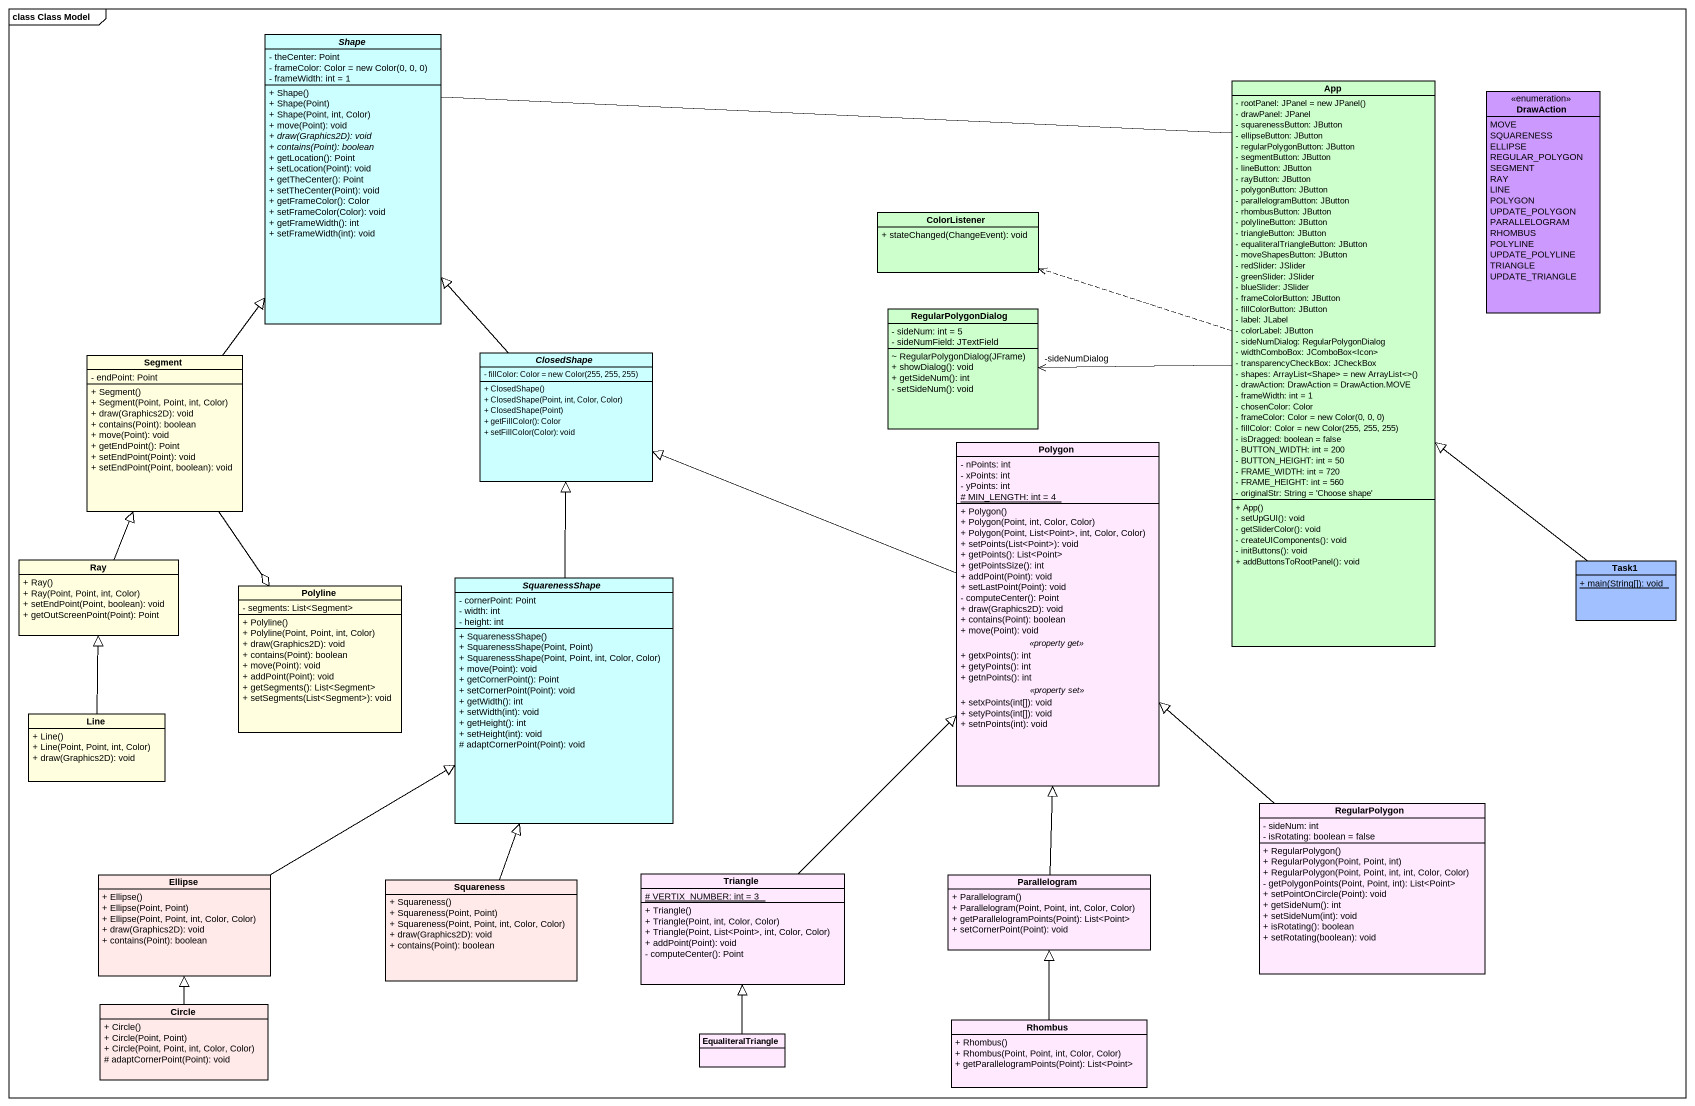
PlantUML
@startuml
mainframe class Class Model
hide circle
hide empty members
skinparam classAttributeIconSize 0
abstract class Shape #CCFFFF {
  - theCenter: Point
  {field} - frameColor: Color = new Color(0, 0, 0)
  - frameWidth: int = 1
  + Shape()
  + Shape(Point)
  + Shape(Point, int, Color)
  + move(Point): void
  {abstract} + draw(Graphics2D): void
  {abstract} + contains(Point): boolean
  + getLocation(): Point
  + setLocation(Point): void
  + getTheCenter(): Point
  + setTheCenter(Point): void
  + getFrameColor(): Color
  + setFrameColor(Color): void
  + getFrameWidth(): int
  + setFrameWidth(int): void
}
class App #CCFFCC {
  {field} - rootPanel: JPanel = new JPanel()
  - drawPanel: JPanel
  - squarenessButton: JButton
  - ellipseButton: JButton
  - regularPolygonButton: JButton
  - segmentButton: JButton
  - lineButton: JButton
  - rayButton: JButton
  - polygonButton: JButton
  - parallelogramButton: JButton
  - rhombusButton: JButton
  - polylineButton: JButton
  - triangleButton: JButton
  - equaliteralTriangleButton: JButton
  - moveShapesButton: JButton
  - redSlider: JSlider
  - greenSlider: JSlider
  - blueSlider: JSlider
  - frameColorButton: JButton
  - fillColorButton: JButton
  - label: JLabel
  - colorLabel: JButton
  - sideNumDialog: RegularPolygonDialog
  - widthComboBox: JComboBox<Icon>
  - transparencyCheckBox: JCheckBox
  {field} - shapes: ArrayList<Shape> = new ArrayList<>()
  - drawAction: DrawAction = DrawAction.MOVE
  - frameWidth: int = 1
  - chosenColor: Color
  {field} - frameColor: Color = new Color(0, 0, 0)
  {field} - fillColor: Color = new Color(255, 255, 255)
  - isDragged: boolean = false
  - BUTTON_WIDTH: int = 200
  - BUTTON_HEIGHT: int = 50
  - FRAME_WIDTH: int = 720
  - FRAME_HEIGHT: int = 560
  - originalStr: String = 'Choose shape'
  + App()
  - setUpGUI(): void
  - getSliderColor(): void
  - createUIComponents(): void
  - initButtons(): void
  + addButtonsToRootPanel(): void
}
enum DrawAction #CC99FF {
  MOVE
  SQUARENESS
  ELLIPSE
  REGULAR_POLYGON
  SEGMENT
  RAY
  LINE
  POLYGON
  UPDATE_POLYGON
  PARALLELOGRAM
  RHOMBUS
  POLYLINE
  UPDATE_POLYLINE
  TRIANGLE
  UPDATE_TRIANGLE
}
class ColorListener #CCFFCC {
  + stateChanged(ChangeEvent): void
}
class RegularPolygonDialog #CCFFCC {
  - sideNum: int = 5
  - sideNumField: JTextField
  ~ RegularPolygonDialog(JFrame)
  + showDialog(): void
  + getSideNum(): int
  - setSideNum(): void
}
class Segment #FFFFE0 {
  - endPoint: Point
  + Segment()
  + Segment(Point, Point, int, Color)
  + draw(Graphics2D): void
  + contains(Point): boolean
  + move(Point): void
  + getEndPoint(): Point
  + setEndPoint(Point): void
  + setEndPoint(Point, boolean): void
}
abstract class ClosedShape #CCFFFF {
  {field} - fillColor: Color = new Color(255, 255, 255)
  + ClosedShape()
  + ClosedShape(Point, int, Color, Color)
  + ClosedShape(Point)
  + getFillColor(): Color
  + setFillColor(Color): void
}
class Polygon #FFE9FF {
  - nPoints: int
  - xPoints: int
  - yPoints: int
  {static} # MIN_LENGTH: int = 4
  --
  + Polygon()
  + Polygon(Point, int, Color, Color)
  + Polygon(Point, List<Point>, int, Color, Color)
  + setPoints(List<Point>): void
  + getPoints(): List<Point>
  + getPointsSize(): int
  + addPoint(Point): void
  + setLastPoint(Point): void
  - computeCenter(): Point
  + draw(Graphics2D): void
  + contains(Point): boolean
  + move(Point): void
  .. <<property get>> ..
  + getxPoints(): int
  + getyPoints(): int
  + getnPoints(): int
  .. <<property set>> ..
  + setxPoints(int[]): void
  + setyPoints(int[]): void
  + setnPoints(int): void
}
class Ray #FFFFE0 {
  + Ray()
  + Ray(Point, Point, int, Color)
  + setEndPoint(Point, boolean): void
  + getOutScreenPoint(Point): Point
}
abstract class SquarenessShape #CCFFFF {
  - cornerPoint: Point
  - width: int
  - height: int
  + SquarenessShape()
  + SquarenessShape(Point, Point)
  + SquarenessShape(Point, Point, int, Color, Color)
  + move(Point): void
  + getCornerPoint(): Point
  + setCornerPoint(Point): void
  + getWidth(): int
  + setWidth(int): void
  + getHeight(): int
  + setHeight(int): void
  # adaptCornerPoint(Point): void
}
class Task1 #A0C0FF {
  {static} + main(String[]): void
}
class Polyline #FFFFE0 {
  - segments: List<Segment>
  + Polyline()
  + Polyline(Point, Point, int, Color)
  + draw(Graphics2D): void
  + contains(Point): boolean
  + move(Point): void
  + addPoint(Point): void
  + getSegments(): List<Segment>
  + setSegments(List<Segment>): void
}
class Line #FFFFE0 {
  + Line()
  + Line(Point, Point, int, Color)
  + draw(Graphics2D): void
}
class RegularPolygon #FFE9FF {
  - sideNum: int
  - isRotating: boolean = false
  + RegularPolygon()
  + RegularPolygon(Point, Point, int)
  + RegularPolygon(Point, Point, int, int, Color, Color)
  - getPolygonPoints(Point, Point, int): List<Point>
  + setPointOnCircle(Point): void
  + getSideNum(): int
  + setSideNum(int): void
  + isRotating(): boolean
  + setRotating(boolean): void
}
class Ellipse #FFE9E9 {
  + Ellipse()
  + Ellipse(Point, Point)
  + Ellipse(Point, Point, int, Color, Color)
  + draw(Graphics2D): void
  + contains(Point): boolean
}
class Squareness #FFE9E9 {
  + Squareness()
  + Squareness(Point, Point)
  + Squareness(Point, Point, int, Color, Color)
  + draw(Graphics2D): void
  + contains(Point): boolean
}
class Triangle #FFE9FF {
  {static} # VERTIX_NUMBER: int = 3
  + Triangle()
  + Triangle(Point, int, Color, Color)
  + Triangle(Point, List<Point>, int, Color, Color)
  + addPoint(Point): void
  - computeCenter(): Point
}
class Parallelogram #FFE9FF {
  + Parallelogram()
  + Parallelogram(Point, Point, int, Color, Color)
  + getParallelogramPoints(Point): List<Point>
  + setCornerPoint(Point): void
}
class "Circle" as Circle_ #FFE9E9 {
  + Circle()
  + Circle(Point, Point)
  + Circle(Point, Point, int, Color, Color)
  # adaptCornerPoint(Point): void
}
class EqualiteralTriangle #FFE9FF
class Rhombus #FFE9FF {
  + Rhombus()
  + Rhombus(Point, Point, int, Color, Color)
  + getParallelogramPoints(Point): List<Point>
}
App -left- Shape
App .left.> ColorListener
App -left-> "-sideNumDialog" RegularPolygonDialog
Segment -up-|> Shape
Segment --o Polyline
ClosedShape -up-|> Shape
Polygon -left-|> ClosedShape
Ray -up-|> Segment
SquarenessShape -up-|> ClosedShape
Task1 -up-|> App
Line -up-|> Ray
RegularPolygon -up-|> Polygon
Ellipse -right-|> SquarenessShape
Squareness -up-|> SquarenessShape
Triangle -up-|> Polygon
Parallelogram -up-|> Polygon
Circle_ -up-|> Ellipse
EqualiteralTriangle -up-|> Triangle
Rhombus -up-|> Parallelogram
@enduml
